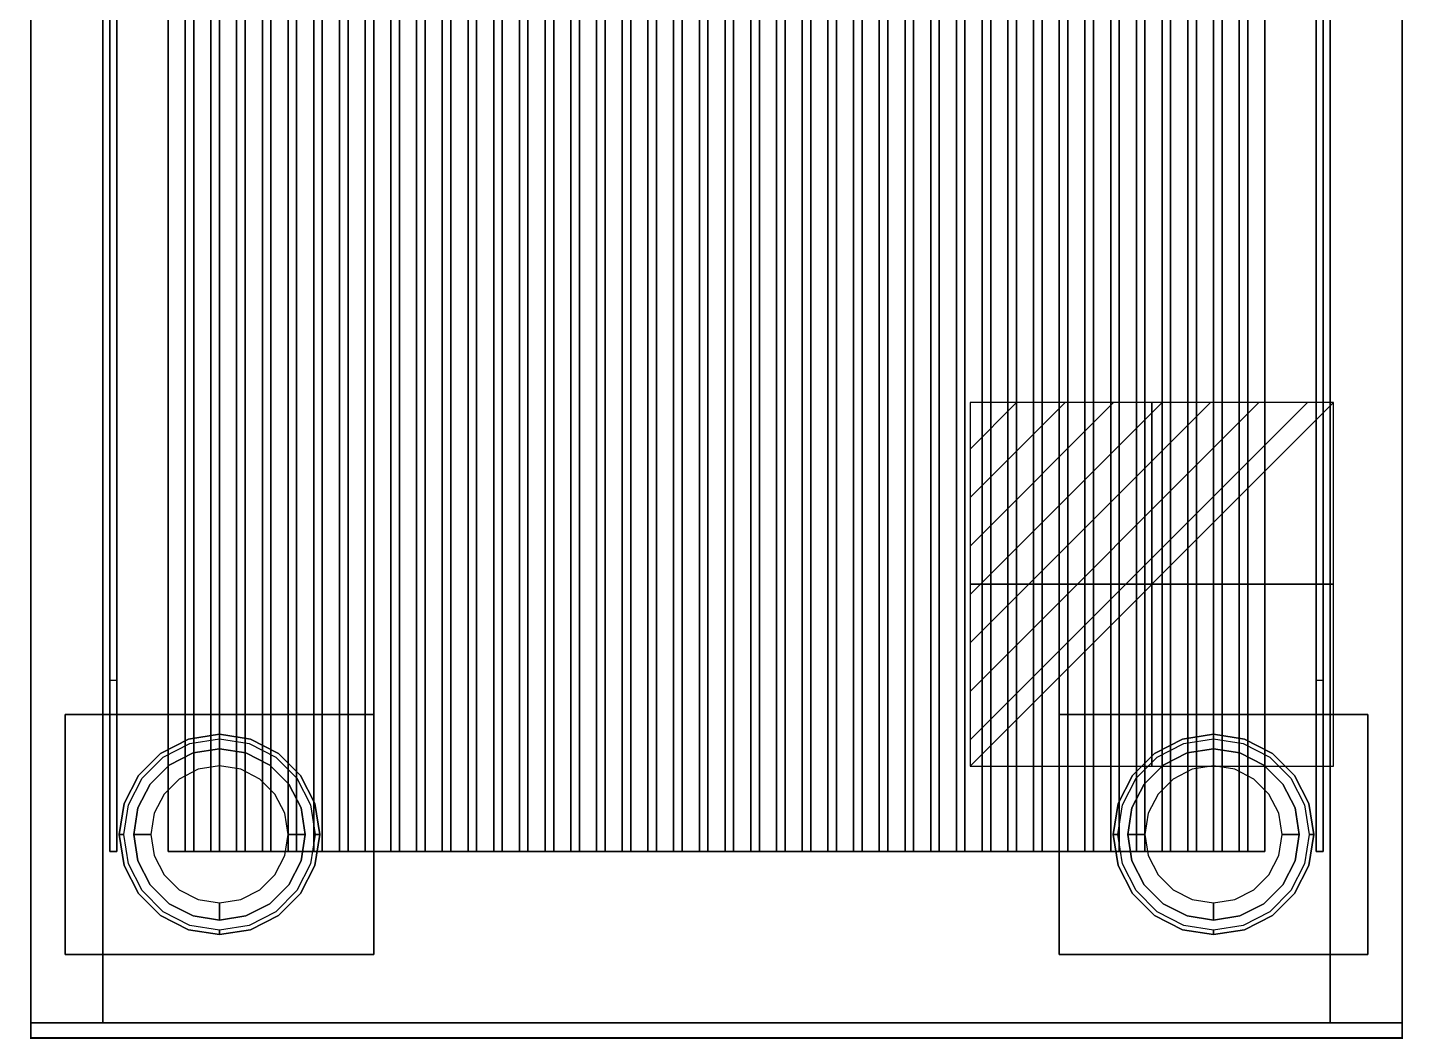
# Model space of a CAD drawing. Extents: x -1 to 401, y -1130 to 1.
# Drawn here: x -1 to 401, y -857.5 to -564.5 of the extents above; entities that cross this region are included whole.
import ezdxf

# ---------------------------------------------------------------- set-up
doc = ezdxf.new("R2010")
doc.units = 0
doc.header["$PDMODE"] = 35
doc.layers.get('0').update_dxf_attribs({"lineweight": 13})
for name, color, linetype in [('IQ_200_2D', 1, 'Continuous'), ('IQ_200_3D', 1, 'Continuous'), ('IQ_204_2D', 7, 'Continuous'), ('IQ_204_3D', 7, 'Continuous'), ('IQ_CON_ELECTRICITY_INT', 7, 'Continuous'), ('IQ_INS_3D', 3, 'Continuous')]:
    doc.layers.add(name, color=color, linetype=linetype)

# ---------------------------------------------------------------- blocks, each defined once
blk = doc.blocks.new('ELECTROLUX-MC-CRUSCOTTO400')
at = {"layer": 'IQ_200_2D'}
for p, q in [((0, 0), (0, -75)), ((400, 0), (400, -75)), ((0, -75), (400, -75))]:
    blk.add_line(p, q, dxfattribs=at)
at = {"layer": 'IQ_200_3D'}
for points in [[(0, -55.83, 654.41), (0, 0, 660.54), (400, 0, 660.54), (400, -55.83, 654.41)], [(0, 0, 660.54), (0, 0, 900), (400, 0, 900), (400, 0, 660.54)], [(0, 0, 900), (0, -62, 900), (400, -62, 900), (400, 0, 900)], [(0, -4.32, 810.26), (0, -59.37, 692.2), (400, -59.37, 692.2), (400, -4.32, 810.26)], [(0, -71.19, 877.81), (0, -4.82, 813.08), (400, -4.82, 813.08), (400, -71.19, 877.81)], [(0, -59.7, 690.72), (0, -59.7, 657.89), (400, -59.7, 657.89), (400, -59.7, 690.72)], [(0, -74.75, 884.46), (0, -71.19, 877.81), (400, -71.19, 877.81), (400, -74.75, 884.46)]]:
    blk.add_3dface(points, dxfattribs=at)
for points, invisible_edges in [([(0, -4.12, 811.75), (0, -4.1, 810.99), (400, -4.1, 810.99), (400, -4.12, 811.75)], 10), ([(0, -4.1, 810.99), (0, -4.32, 810.26), (400, -4.32, 810.26), (400, -4.1, 810.99)], 8), ([(0, -4.36, 812.47), (0, -4.12, 811.75), (400, -4.12, 811.75), (400, -4.36, 812.47)], 10), ([(0, -4.82, 813.08), (0, -4.36, 812.47), (400, -4.36, 812.47), (400, -4.82, 813.08)], 2), ([(0, -57.28, 654.56), (0, -55.83, 654.41), (400, -55.83, 654.41), (400, -57.28, 654.56)], 8), ([(0, -58.54, 655.29), (0, -57.28, 654.56), (400, -57.28, 654.56), (400, -58.54, 655.29)], 10), ([(0, -59.4, 656.46), (0, -58.54, 655.29), (400, -58.54, 655.29), (400, -59.4, 656.46)], 10), ([(0, -59.37, 692.2), (0, -59.51, 691.85), (400, -59.51, 691.85), (400, -59.37, 692.2)], 2), ([(0, -59.7, 657.89), (0, -59.4, 656.46), (400, -59.4, 656.46), (400, -59.7, 657.89)], 2), ([(0, -59.51, 691.85), (0, -59.62, 691.48), (400, -59.62, 691.48), (400, -59.51, 691.85)], 10), ([(0, -59.62, 691.48), (0, -59.68, 691.11), (400, -59.68, 691.11), (400, -59.62, 691.48)], 10), ([(0, -59.68, 691.11), (0, -59.7, 690.72), (400, -59.7, 690.72), (400, -59.68, 691.11)], 8), ([(0, -62, 900), (0, -69.22, 897.81), (400, -69.22, 897.81), (400, -62, 900)], 2), ([(0, -69.22, 897.81), (0, -74.01, 891.97), (400, -74.01, 891.97), (400, -69.22, 897.81)], 10), ([(0, -74.01, 891.97), (0, -74.75, 884.46), (400, -74.75, 884.46), (400, -74.01, 891.97)], 8)]:
    blk.add_3dface(points, dxfattribs=dict(at, invisible_edges=invisible_edges))
at = {"layer": 'IQ_INS_3D'}
for p in [(0, -75), (400, -75)]:
    blk.add_point(p, dxfattribs=at)
blk = doc.blocks.new('*X10')
at = {"color": 0}
for p, q in [((286.774344, 2204.447934), (296.618251, 2214.291842)), ((286.774344, 2205.862148), (295.204037, 2214.291842)), ((286.774344, 2207.276361), (293.789824, 2214.291842)), ((286.774344, 2208.690575), (292.37561, 2214.291842)), ((286.774344, 2210.104788), (290.961397, 2214.291842)), ((286.774344, 2211.519002), (289.547183, 2214.291842)), ((286.774344, 2212.933216), (288.13297, 2214.291842))]:
    blk.add_line(p, q, dxfattribs=at)
blk = doc.blocks.new('ELECTRICITY')
for p, q in [((2.121, 2.121), (-2.121, 2.121)), ((-2.121, 2.121), (-2.121, -2.121)), ((-2.121, -2.121), (2.121, 2.121)), ((2.121, -2.121), (2.121, 2.121)), ((-2.121, -2.121), (2.121, -2.121))]:
    blk.add_line(p, q)
at = {"extrusion": (-1, 0, 0)}
for p, q in [((0, -2.121, 2.121), (0, 2.121, 2.121)), ((0, 2.121, -2.121), (0, -2.121, -2.121)), ((0, 2.121, 2.121), (0, 2.121, -2.121)), ((0, 2.121, -2.121), (0, -2.121, 2.121)), ((0, -2.121, -2.121), (0, -2.121, 2.121))]:
    blk.add_line(p, q, dxfattribs=at)
at = {"extrusion": (0, -1, 0)}
for p, q in [((2.121, 0, 2.121), (-2.121, 0, 2.121)), ((-2.121, 0, -2.121), (2.121, 0, -2.121)), ((-2.121, 0, 2.121), (-2.121, 0, -2.121)), ((-2.121, 0, -2.121), (2.121, 0, 2.121)), ((2.121, 0, -2.121), (2.121, 0, 2.121))]:
    blk.add_line(p, q, dxfattribs=at)
at = {"xscale": 0.4000000000000909, "yscale": 0.4000000000000909, "zscale": 0.4000000000000909}
blk.add_blockref('*X10', (-116.831, -883.595), dxfattribs=at)
at = {"extrusion": (-1, 0, 0), "xscale": 0.3999999999999773, "yscale": 0.3999999999999773, "zscale": 0.3999999999999773}
blk.add_blockref('*X10', (-116.831, -883.595), dxfattribs=at)
at = {"extrusion": (0, -1, 0), "xscale": 0.4000000000000909, "yscale": 0.4000000000000909, "zscale": 0.4000000000000909}
blk.add_blockref('*X10', (-116.831, -883.595), dxfattribs=at)
blk = doc.blocks.new('PQ-MC-LEG400')
at = {"layer": 'IQ_200_3D'}
for points in [[(-45, -35, 198), (-45, 35, 198), (45, 35, 198), (45, -35, 198)], [(-45, -35, 200), (45, -35, 200), (45, 35, 200), (-45, 35, 200)], [(-45, 35, 198), (-45, 35, 200), (45, 35, 200), (45, 35, 198)], [(-45, -35, 198), (-45, -35, 200), (-45, 35, 200), (-45, 35, 198)], [(45, -35, 198), (45, 35, 198), (45, 35, 200), (45, -35, 200)], [(-45, -35, 198), (45, -35, 198), (45, -35, 200), (-45, -35, 200)]]:
    blk.add_3dface(points, dxfattribs=at)
for points, invisible_edges in [([(-9.04, 27.82, 198), (-9.04, 27.82, 105), (0, 29.25, 105), (0, 29.25, 198)], 1), ([(-9.04, 27.82, 105), (-8.62, 26.54, 100), (0, 27.91, 100), (0, 29.25, 105)], 1), ([(0, 29.25, 198), (0, 29.25, 105), (9.04, 27.82, 105), (9.04, 27.82, 198)], 4), ([(0, 29.25, 105), (0, 27.91, 100), (8.62, 26.54, 100), (9.04, 27.82, 105)], 4), ([(-17.19, 23.66, 198), (-17.19, 23.66, 105), (-9.04, 27.82, 105), (-9.04, 27.82, 198)], 5), ([(-17.19, 23.66, 105), (-16.41, 22.58, 100), (-8.62, 26.54, 100), (-9.04, 27.82, 105)], 5), ([(0, 25, 100), (0, 25, 5), (-7.73, 23.78, 5), (-7.73, 23.78, 100)], 4), ([(0, 25, 5), (0, 23.54, 1.46), (-7.27, 22.38, 1.46), (-7.73, 23.78, 5)], 6), ([(7.73, 23.78, 100), (7.73, 23.78, 5), (0, 25, 5), (0, 25, 100)], 1), ([(7.73, 23.78, 5), (7.27, 22.38, 1.46), (0, 23.54, 1.46), (0, 25, 5)], 3), ([(9.04, 27.82, 105), (8.62, 26.54, 100), (16.41, 22.58, 100), (17.19, 23.66, 105)], 5), ([(9.04, 27.82, 198), (9.04, 27.82, 105), (17.19, 23.66, 105), (17.19, 23.66, 198)], 5), ([(-23.66, 17.19, 198), (-23.66, 17.19, 105), (-17.19, 23.66, 105), (-17.19, 23.66, 198)], 5), ([(-23.66, 17.19, 105), (-22.58, 16.41, 100), (-16.41, 22.58, 100), (-17.19, 23.66, 105)], 5), ([(-14.69, 20.23, 100), (-14.69, 20.23, 5), (-20.23, 14.69, 5), (-20.23, 14.69, 100)], 5), ([(-14.69, 20.23, 5), (-13.83, 19.04, 1.46), (-19.04, 13.83, 1.46), (-20.23, 14.69, 5)], 7), ([(-7.73, 23.78, 100), (-7.73, 23.78, 5), (-14.69, 20.23, 5), (-14.69, 20.23, 100)], 5), ([(-7.73, 23.78, 5), (-7.27, 22.38, 1.46), (-13.83, 19.04, 1.46), (-14.69, 20.23, 5)], 7), ([(-7.27, 22.38, 1.46), (-6.18, 19.02), (-11.76, 16.18), (-13.83, 19.04, 1.46)], 13), ([(0, 23.54, 1.46), (0, 20), (-6.18, 19.02), (-7.27, 22.38, 1.46)], 12), ([(7.27, 22.38, 1.46), (6.18, 19.02), (0, 20), (0, 23.54, 1.46)], 9), ([(13.83, 19.04, 1.46), (11.76, 16.18), (6.18, 19.02), (7.27, 22.38, 1.46)], 13), ([(14.69, 20.23, 5), (13.83, 19.04, 1.46), (7.27, 22.38, 1.46), (7.73, 23.78, 5)], 7), ([(14.69, 20.23, 100), (14.69, 20.23, 5), (7.73, 23.78, 5), (7.73, 23.78, 100)], 5), ([(20.23, 14.69, 5), (19.04, 13.83, 1.46), (13.83, 19.04, 1.46), (14.69, 20.23, 5)], 7), ([(20.23, 14.69, 100), (20.23, 14.69, 5), (14.69, 20.23, 5), (14.69, 20.23, 100)], 5), ([(17.19, 23.66, 105), (16.41, 22.58, 100), (22.58, 16.41, 100), (23.66, 17.19, 105)], 5), ([(17.19, 23.66, 198), (17.19, 23.66, 105), (23.66, 17.19, 105), (23.66, 17.19, 198)], 5), ([(-27.82, 9.04, 198), (-27.82, 9.04, 105), (-23.66, 17.19, 105), (-23.66, 17.19, 198)], 5), ([(-27.82, 9.04, 105), (-26.54, 8.62, 100), (-22.58, 16.41, 100), (-23.66, 17.19, 105)], 5), ([(-13.83, 19.04, 1.46), (-11.76, 16.18), (-16.18, 11.76), (-19.04, 13.83, 1.46)], 13), ([(19.04, 13.83, 1.46), (16.18, 11.76), (11.76, 16.18), (13.83, 19.04, 1.46)], 13), ([(23.66, 17.19, 105), (22.58, 16.41, 100), (26.54, 8.62, 100), (27.82, 9.04, 105)], 5), ([(23.66, 17.19, 198), (23.66, 17.19, 105), (27.82, 9.04, 105), (27.82, 9.04, 198)], 5), ([(-20.23, 14.69, 100), (-20.23, 14.69, 5), (-23.78, 7.73, 5), (-23.78, 7.73, 100)], 5), ([(-20.23, 14.69, 5), (-19.04, 13.83, 1.46), (-22.38, 7.27, 1.46), (-23.78, 7.73, 5)], 7), ([(-19.04, 13.83, 1.46), (-16.18, 11.76), (-19.02, 6.18), (-22.38, 7.27, 1.46)], 13), ([(22.38, 7.27, 1.46), (19.02, 6.18), (16.18, 11.76), (19.04, 13.83, 1.46)], 13), ([(23.78, 7.73, 5), (22.38, 7.27, 1.46), (19.04, 13.83, 1.46), (20.23, 14.69, 5)], 7), ([(23.78, 7.73, 100), (23.78, 7.73, 5), (20.23, 14.69, 5), (20.23, 14.69, 100)], 5), ([(-29.25, 0, 198), (-29.25, 0, 105), (-27.82, 9.04, 105), (-27.82, 9.04, 198)], 4), ([(-29.25, 0, 105), (-27.91, 0, 100), (-26.54, 8.62, 100), (-27.82, 9.04, 105)], 4), ([(27.82, 9.04, 105), (26.54, 8.62, 100), (27.91, 0, 100), (29.25, 0, 105)], 1), ([(27.82, 9.04, 198), (27.82, 9.04, 105), (29.25, 0, 105), (29.25, 0, 198)], 1), ([(-23.78, 7.73, 100), (-23.78, 7.73, 5), (-25, 0, 5), (-25, 0, 100)], 1), ([(-23.78, 7.73, 5), (-22.38, 7.27, 1.46), (-23.54, 0, 1.46), (-25, 0, 5)], 3), ([(-22.38, 7.27, 1.46), (-19.02, 6.18), (-20, 0), (-23.54, 0, 1.46)], 9), ([(23.54, 0, 1.46), (20, 0), (19.02, 6.18), (22.38, 7.27, 1.46)], 12), ([(25, 0, 5), (23.54, 0, 1.46), (22.38, 7.27, 1.46), (23.78, 7.73, 5)], 6), ([(25, 0, 100), (25, 0, 5), (23.78, 7.73, 5), (23.78, 7.73, 100)], 4), ([(-27.82, -9.04, 198), (-27.82, -9.04, 105), (-29.25, 0, 105), (-29.25, 0, 198)], 1), ([(-27.82, -9.04, 105), (-26.54, -8.62, 100), (-27.91, 0, 100), (-29.25, 0, 105)], 1), ([(-25, 0, 100), (-25, 0, 5), (-23.78, -7.73, 5), (-23.78, -7.73, 100)], 4), ([(-25, 0, 5), (-23.54, 0, 1.46), (-22.38, -7.27, 1.46), (-23.78, -7.73, 5)], 6), ([(-23.54, 0, 1.46), (-20, 0), (-19.02, -6.18), (-22.38, -7.27, 1.46)], 12), ([(22.38, -7.27, 1.46), (19.02, -6.18), (20, 0), (23.54, 0, 1.46)], 9), ([(23.78, -7.73, 5), (22.38, -7.27, 1.46), (23.54, 0, 1.46), (25, 0, 5)], 3), ([(23.78, -7.73, 100), (23.78, -7.73, 5), (25, 0, 5), (25, 0, 100)], 1), ([(29.25, 0, 105), (27.91, 0, 100), (26.54, -8.62, 100), (27.82, -9.04, 105)], 4), ([(29.25, 0, 198), (29.25, 0, 105), (27.82, -9.04, 105), (27.82, -9.04, 198)], 4), ([(-23.78, -7.73, 5), (-22.38, -7.27, 1.46), (-19.04, -13.83, 1.46), (-20.23, -14.69, 5)], 7), ([(-23.78, -7.73, 100), (-23.78, -7.73, 5), (-20.23, -14.69, 5), (-20.23, -14.69, 100)], 5), ([(-22.38, -7.27, 1.46), (-19.02, -6.18), (-16.18, -11.76), (-19.04, -13.83, 1.46)], 13), ([(19.04, -13.83, 1.46), (16.18, -11.76), (19.02, -6.18), (22.38, -7.27, 1.46)], 13), ([(20.23, -14.69, 5), (19.04, -13.83, 1.46), (22.38, -7.27, 1.46), (23.78, -7.73, 5)], 7), ([(20.23, -14.69, 100), (20.23, -14.69, 5), (23.78, -7.73, 5), (23.78, -7.73, 100)], 5), ([(-23.66, -17.19, 105), (-22.58, -16.41, 100), (-26.54, -8.62, 100), (-27.82, -9.04, 105)], 5), ([(-23.66, -17.19, 198), (-23.66, -17.19, 105), (-27.82, -9.04, 105), (-27.82, -9.04, 198)], 5), ([(-19.04, -13.83, 1.46), (-16.18, -11.76), (-11.76, -16.18), (-13.83, -19.04, 1.46)], 13), ([(13.83, -19.04, 1.46), (11.76, -16.18), (16.18, -11.76), (19.04, -13.83, 1.46)], 13), ([(27.82, -9.04, 105), (26.54, -8.62, 100), (22.58, -16.41, 100), (23.66, -17.19, 105)], 5), ([(27.82, -9.04, 198), (27.82, -9.04, 105), (23.66, -17.19, 105), (23.66, -17.19, 198)], 5), ([(-20.23, -14.69, 5), (-19.04, -13.83, 1.46), (-13.83, -19.04, 1.46), (-14.69, -20.23, 5)], 7), ([(-20.23, -14.69, 100), (-20.23, -14.69, 5), (-14.69, -20.23, 5), (-14.69, -20.23, 100)], 5), ([(14.69, -20.23, 5), (13.83, -19.04, 1.46), (19.04, -13.83, 1.46), (20.23, -14.69, 5)], 7), ([(14.69, -20.23, 100), (14.69, -20.23, 5), (20.23, -14.69, 5), (20.23, -14.69, 100)], 5), ([(-17.19, -23.66, 105), (-16.41, -22.58, 100), (-22.58, -16.41, 100), (-23.66, -17.19, 105)], 5), ([(-17.19, -23.66, 198), (-17.19, -23.66, 105), (-23.66, -17.19, 105), (-23.66, -17.19, 198)], 5), ([(-14.69, -20.23, 5), (-13.83, -19.04, 1.46), (-7.27, -22.38, 1.46), (-7.73, -23.78, 5)], 7), ([(-13.83, -19.04, 1.46), (-11.76, -16.18), (-6.18, -19.02), (-7.27, -22.38, 1.46)], 13), ([(-7.27, -22.38, 1.46), (-6.18, -19.02), (0, -20), (0, -23.54, 1.46)], 9), ([(0, -23.54, 1.46), (0, -20), (6.18, -19.02), (7.27, -22.38, 1.46)], 12), ([(7.27, -22.38, 1.46), (6.18, -19.02), (11.76, -16.18), (13.83, -19.04, 1.46)], 13), ([(7.73, -23.78, 5), (7.27, -22.38, 1.46), (13.83, -19.04, 1.46), (14.69, -20.23, 5)], 7), ([(23.66, -17.19, 105), (22.58, -16.41, 100), (16.41, -22.58, 100), (17.19, -23.66, 105)], 5), ([(23.66, -17.19, 198), (23.66, -17.19, 105), (17.19, -23.66, 105), (17.19, -23.66, 198)], 5), ([(-9.04, -27.82, 105), (-8.62, -26.54, 100), (-16.41, -22.58, 100), (-17.19, -23.66, 105)], 5), ([(-9.04, -27.82, 198), (-9.04, -27.82, 105), (-17.19, -23.66, 105), (-17.19, -23.66, 198)], 5), ([(-14.69, -20.23, 100), (-14.69, -20.23, 5), (-7.73, -23.78, 5), (-7.73, -23.78, 100)], 5), ([(-7.73, -23.78, 5), (-7.27, -22.38, 1.46), (0, -23.54, 1.46), (0, -25, 5)], 3), ([(-7.73, -23.78, 100), (-7.73, -23.78, 5), (0, -25, 5), (0, -25, 100)], 1), ([(0, -25, 5), (0, -23.54, 1.46), (7.27, -22.38, 1.46), (7.73, -23.78, 5)], 6), ([(0, -25, 100), (0, -25, 5), (7.73, -23.78, 5), (7.73, -23.78, 100)], 4), ([(7.73, -23.78, 100), (7.73, -23.78, 5), (14.69, -20.23, 5), (14.69, -20.23, 100)], 5), ([(17.19, -23.66, 105), (16.41, -22.58, 100), (8.62, -26.54, 100), (9.04, -27.82, 105)], 5), ([(17.19, -23.66, 198), (17.19, -23.66, 105), (9.04, -27.82, 105), (9.04, -27.82, 198)], 5), ([(0, -29.25, 105), (0, -27.91, 100), (-8.62, -26.54, 100), (-9.04, -27.82, 105)], 4), ([(0, -29.25, 198), (0, -29.25, 105), (-9.04, -27.82, 105), (-9.04, -27.82, 198)], 4), ([(9.04, -27.82, 105), (8.62, -26.54, 100), (0, -27.91, 100), (0, -29.25, 105)], 1), ([(9.04, -27.82, 198), (9.04, -27.82, 105), (0, -29.25, 105), (0, -29.25, 198)], 1)]:
    blk.add_3dface(points, dxfattribs=dict(at, invisible_edges=invisible_edges))

msp = doc.modelspace()

# ---------------------------------------------------------------- linework, layer by layer
at = {"layer": 'IQ_200_2D'}
for p, q in [((0, -855), (0, 0)), ((400, 0), (400, -855))]:
    msp.add_line(p, q, dxfattribs=at)
at = {"layer": 'IQ_200_3D'}
for points in [[(0, -855, 650), (0, -2, 650), (400, -2, 650), (400, -855, 650)], [(0, -855, 650), (0, -855, 900), (0, -2, 900), (0, -2, 650)], [(379, -855, 605), (21, -855, 605), (21, -2, 605), (379, -2, 605)], [(400, -855, 650), (400, -2, 650), (400, -2, 900), (400, -855, 900)], [(0, -855, 200), (21, -855, 200), (21, -72, 200), (0, -72, 200)], [(21, -855, 445), (379, -855, 445), (379, -72, 445), (21, -72, 445)], [(21, -855, 200), (379, -855, 200), (379, -72, 200), (21, -72, 200)], [(379, -855, 200), (400, -855, 200), (400, -72, 200), (379, -72, 200)], [(23, -755, 1050), (25, -755, 1050), (25, -805, 1000), (23, -805, 1000)], [(377, -805, 1000), (375, -805, 1000), (375, -755, 1050), (377, -755, 1050)], [(25, -805, 1000), (23, -805, 1000), (23, -805, 900), (25, -805, 900)], [(375, -805, 900), (377, -805, 900), (377, -805, 1000), (375, -805, 1000)], [(0, -855, 650), (400, -855, 650), (400, -855, 900), (0, -855, 900)], [(21, -855, 200), (0, -855, 200), (0, -855, 650), (21, -855, 650)], [(21, -855, 200), (379, -855, 200), (379, -855, 445), (21, -855, 445)], [(21, -855, 605), (379, -855, 605), (379, -855, 650), (21, -855, 650)], [(21, -855, 605), (379, -855, 605), (379, -855, 445), (21, -855, 445)], [(400, -855, 200), (379, -855, 200), (379, -855, 650), (400, -855, 650)]]:
    msp.add_3dface(points, dxfattribs=at)
for points, invisible_edges in [([(0, -72, 499), (0, -2, 499), (0, -2, 650), (0, -855, 650)], 8), ([(21, -72, 499), (21, -2, 499), (21, -2, 650), (21, -855, 650)], 8), ([(379, -72, 499), (379, -2, 499), (379, -2, 650), (379, -855, 650)], 8), ([(400, -72, 499), (400, -2, 499), (400, -2, 650), (400, -855, 650)], 8), ([(0, -855, 650), (0, -855, 200), (0, -72, 200), (0, -72, 499)], 8), ([(21, -855, 650), (21, -855, 200), (21, -72, 200), (21, -72, 499)], 8), ([(379, -855, 650), (379, -855, 200), (379, -72, 200), (379, -72, 499)], 8), ([(400, -855, 650), (400, -855, 200), (400, -72, 200), (400, -72, 499)], 8), ([(0, -855, 900), (40, -805, 900), (40, -105, 900), (0, -80.5, 900)], 5), ([(400, -80.5, 900), (360, -105, 900), (360, -805, 900), (400, -855, 900)], 5), ([(23, -103, 1050), (23, -103, 900), (23, -755, 900), (23, -755, 1050)], 4), ([(25, -105, 1050), (23, -103, 1050), (23, -755, 1050), (25, -755, 1050)], 1), ([(375, -755, 1050), (377, -755, 1050), (377, -103, 1050), (375, -105, 1050)], 4), ([(377, -103, 1050), (377, -103, 900), (377, -755, 900), (377, -755, 1050)], 4), ([(25, -105, 1050), (25, -105, 900), (25, -755, 900), (25, -755, 1050)], 4), ([(375, -105, 1050), (375, -105, 900), (375, -755, 900), (375, -755, 1050)], 4), ([(23, -755, 1050), (23, -755, 900), (23, -805, 900), (23, -805, 1000)], 1), ([(25, -755, 1050), (25, -755, 900), (25, -805, 900), (25, -805, 1000)], 1), ([(375, -755, 1050), (375, -755, 900), (375, -805, 900), (375, -805, 1000)], 1), ([(377, -755, 1050), (377, -755, 900), (377, -805, 900), (377, -805, 1000)], 1), ([(360, -805, 900), (400, -855, 900), (0, -855, 900), (40, -805, 900)], 5)]:
    msp.add_3dface(points, dxfattribs=dict(at, invisible_edges=invisible_edges))
at = {"layer": 'IQ_204_2D'}
for p, q in [((40, -105), (40, -805)), ((45, -805), (45, -105)), ((55, -105), (55, -805)), ((60, -805), (60, -105)), ((70, -105), (70, -805)), ((75, -805), (75, -105)), ((85, -105), (85, -805)), ((90, -805), (90, -105)), ((100, -105), (100, -805)), ((105, -805), (105, -105)), ((115, -105), (115, -805)), ((120, -805), (120, -105)), ((130, -105), (130, -805)), ((135, -805), (135, -105)), ((145, -105), (145, -805)), ((150, -805), (150, -105)), ((160, -105), (160, -805)), ((165, -805), (165, -105)), ((175, -105), (175, -805)), ((180, -805), (180, -105)), ((190, -105), (190, -805)), ((195, -805), (195, -105)), ((205, -105), (205, -805)), ((210, -805), (210, -105)), ((220, -105), (220, -805)), ((225, -805), (225, -105)), ((235, -105), (235, -805)), ((240, -805), (240, -105)), ((250, -105), (250, -805)), ((255, -805), (255, -105)), ((265, -105), (265, -805)), ((270, -805), (270, -105)), ((280, -105), (280, -805)), ((285, -805), (285, -105)), ((295, -105), (295, -805)), ((300, -805), (300, -105)), ((310, -105), (310, -805)), ((315, -805), (315, -105)), ((325, -105), (325, -805)), ((330, -805), (330, -105)), ((340, -105), (340, -805)), ((345, -805), (345, -105)), ((355, -105), (355, -805)), ((360, -105), (360, -805)), ((40, -805), (360, -805))]:
    msp.add_line(p, q, dxfattribs=at)
at = {"layer": 'IQ_204_3D'}
for points in [[(360, -105, 900), (360, -805, 900), (40, -805, 900), (40, -105, 900)], [(360, -105, 890), (360, -805, 890), (40, -805, 890), (40, -105, 890)], [(40, -805, 890), (40, -805, 900), (40, -105, 900), (40, -105, 890)], [(45, -805, 900), (45, -105, 900), (55, -105, 900), (55, -805, 900)], [(45, -805, 900), (47.5, -805, 910), (47.5, -105, 910), (45, -105, 900)], [(47.5, -805, 910), (52.5, -805, 910), (52.5, -105, 910), (47.5, -105, 910)], [(55, -805, 900), (55, -105, 900), (52.5, -105, 910), (52.5, -805, 910)], [(60, -805, 900), (60, -105, 900), (70, -105, 900), (70, -805, 900)], [(60, -805, 900), (62.5, -805, 910), (62.5, -105, 910), (60, -105, 900)], [(62.5, -805, 910), (67.5, -805, 910), (67.5, -105, 910), (62.5, -105, 910)], [(70, -805, 900), (70, -105, 900), (67.5, -105, 910), (67.5, -805, 910)], [(75, -805, 900), (75, -105, 900), (85, -105, 900), (85, -805, 900)], [(75, -805, 900), (77.5, -805, 910), (77.5, -105, 910), (75, -105, 900)], [(77.5, -805, 910), (82.5, -805, 910), (82.5, -105, 910), (77.5, -105, 910)], [(85, -805, 900), (85, -105, 900), (82.5, -105, 910), (82.5, -805, 910)], [(90, -805, 900), (90, -105, 900), (100, -105, 900), (100, -805, 900)], [(90, -805, 900), (92.5, -805, 910), (92.5, -105, 910), (90, -105, 900)], [(92.5, -805, 910), (97.5, -805, 910), (97.5, -105, 910), (92.5, -105, 910)], [(100, -805, 900), (100, -105, 900), (97.5, -105, 910), (97.5, -805, 910)], [(105, -805, 900), (105, -105, 900), (115, -105, 900), (115, -805, 900)], [(105, -805, 900), (107.5, -805, 910), (107.5, -105, 910), (105, -105, 900)], [(107.5, -805, 910), (112.5, -805, 910), (112.5, -105, 910), (107.5, -105, 910)], [(115, -805, 900), (115, -105, 900), (112.5, -105, 910), (112.5, -805, 910)], [(120, -805, 900), (120, -105, 900), (130, -105, 900), (130, -805, 900)], [(120, -805, 900), (122.5, -805, 910), (122.5, -105, 910), (120, -105, 900)], [(122.5, -805, 910), (127.5, -805, 910), (127.5, -105, 910), (122.5, -105, 910)], [(130, -805, 900), (130, -105, 900), (127.5, -105, 910), (127.5, -805, 910)], [(135, -805, 900), (135, -105, 900), (145, -105, 900), (145, -805, 900)], [(135, -805, 900), (137.5, -805, 910), (137.5, -105, 910), (135, -105, 900)], [(137.5, -805, 910), (142.5, -805, 910), (142.5, -105, 910), (137.5, -105, 910)], [(145, -805, 900), (145, -105, 900), (142.5, -105, 910), (142.5, -805, 910)], [(150, -805, 900), (150, -105, 900), (160, -105, 900), (160, -805, 900)], [(150, -805, 900), (152.5, -805, 910), (152.5, -105, 910), (150, -105, 900)], [(152.5, -805, 910), (157.5, -805, 910), (157.5, -105, 910), (152.5, -105, 910)], [(160, -805, 900), (160, -105, 900), (157.5, -105, 910), (157.5, -805, 910)], [(165, -805, 900), (165, -105, 900), (175, -105, 900), (175, -805, 900)], [(165, -805, 900), (167.5, -805, 910), (167.5, -105, 910), (165, -105, 900)], [(167.5, -805, 910), (172.5, -805, 910), (172.5, -105, 910), (167.5, -105, 910)], [(175, -805, 900), (175, -105, 900), (172.5, -105, 910), (172.5, -805, 910)], [(180, -805, 900), (180, -105, 900), (190, -105, 900), (190, -805, 900)], [(180, -805, 900), (182.5, -805, 910), (182.5, -105, 910), (180, -105, 900)], [(182.5, -805, 910), (187.5, -805, 910), (187.5, -105, 910), (182.5, -105, 910)], [(190, -805, 900), (190, -105, 900), (187.5, -105, 910), (187.5, -805, 910)], [(195, -805, 900), (195, -105, 900), (205, -105, 900), (205, -805, 900)], [(195, -805, 900), (197.5, -805, 910), (197.5, -105, 910), (195, -105, 900)], [(197.5, -805, 910), (202.5, -805, 910), (202.5, -105, 910), (197.5, -105, 910)], [(205, -805, 900), (205, -105, 900), (202.5, -105, 910), (202.5, -805, 910)], [(210, -805, 900), (210, -105, 900), (220, -105, 900), (220, -805, 900)], [(210, -805, 900), (212.5, -805, 910), (212.5, -105, 910), (210, -105, 900)], [(212.5, -805, 910), (217.5, -805, 910), (217.5, -105, 910), (212.5, -105, 910)], [(220, -805, 900), (220, -105, 900), (217.5, -105, 910), (217.5, -805, 910)], [(225, -805, 900), (225, -105, 900), (235, -105, 900), (235, -805, 900)], [(225, -805, 900), (227.5, -805, 910), (227.5, -105, 910), (225, -105, 900)], [(227.5, -805, 910), (232.5, -805, 910), (232.5, -105, 910), (227.5, -105, 910)], [(235, -805, 900), (235, -105, 900), (232.5, -105, 910), (232.5, -805, 910)], [(240, -805, 900), (240, -105, 900), (250, -105, 900), (250, -805, 900)], [(240, -805, 900), (242.5, -805, 910), (242.5, -105, 910), (240, -105, 900)], [(242.5, -805, 910), (247.5, -805, 910), (247.5, -105, 910), (242.5, -105, 910)], [(250, -805, 900), (250, -105, 900), (247.5, -105, 910), (247.5, -805, 910)], [(255, -805, 900), (255, -105, 900), (265, -105, 900), (265, -805, 900)], [(255, -805, 900), (257.5, -805, 910), (257.5, -105, 910), (255, -105, 900)], [(257.5, -805, 910), (262.5, -805, 910), (262.5, -105, 910), (257.5, -105, 910)], [(265, -805, 900), (265, -105, 900), (262.5, -105, 910), (262.5, -805, 910)], [(270, -805, 900), (270, -105, 900), (280, -105, 900), (280, -805, 900)], [(270, -805, 900), (272.5, -805, 910), (272.5, -105, 910), (270, -105, 900)], [(272.5, -805, 910), (277.5, -805, 910), (277.5, -105, 910), (272.5, -105, 910)], [(280, -805, 900), (280, -105, 900), (277.5, -105, 910), (277.5, -805, 910)], [(285, -805, 900), (285, -105, 900), (295, -105, 900), (295, -805, 900)], [(285, -805, 900), (287.5, -805, 910), (287.5, -105, 910), (285, -105, 900)], [(287.5, -805, 910), (292.5, -805, 910), (292.5, -105, 910), (287.5, -105, 910)], [(295, -805, 900), (295, -105, 900), (292.5, -105, 910), (292.5, -805, 910)], [(300, -805, 900), (300, -105, 900), (310, -105, 900), (310, -805, 900)], [(300, -805, 900), (302.5, -805, 910), (302.5, -105, 910), (300, -105, 900)], [(302.5, -805, 910), (307.5, -805, 910), (307.5, -105, 910), (302.5, -105, 910)], [(310, -805, 900), (310, -105, 900), (307.5, -105, 910), (307.5, -805, 910)], [(315, -805, 900), (315, -105, 900), (325, -105, 900), (325, -805, 900)], [(315, -805, 900), (317.5, -805, 910), (317.5, -105, 910), (315, -105, 900)], [(317.5, -805, 910), (322.5, -805, 910), (322.5, -105, 910), (317.5, -105, 910)], [(325, -805, 900), (325, -105, 900), (322.5, -105, 910), (322.5, -805, 910)], [(330, -805, 900), (330, -105, 900), (340, -105, 900), (340, -805, 900)], [(330, -805, 900), (332.5, -805, 910), (332.5, -105, 910), (330, -105, 900)], [(332.5, -805, 910), (337.5, -805, 910), (337.5, -105, 910), (332.5, -105, 910)], [(340, -805, 900), (340, -105, 900), (337.5, -105, 910), (337.5, -805, 910)], [(345, -805, 900), (345, -105, 900), (355, -105, 900), (355, -805, 900)], [(345, -805, 900), (347.5, -805, 910), (347.5, -105, 910), (345, -105, 900)], [(347.5, -805, 910), (352.5, -805, 910), (352.5, -105, 910), (347.5, -105, 910)], [(355, -805, 900), (355, -105, 900), (352.5, -105, 910), (352.5, -805, 910)], [(360, -805, 890), (360, -805, 900), (360, -105, 900), (360, -105, 890)], [(40, -805, 900), (40, -805, 890), (360, -805, 890), (360, -805, 900)], [(45, -805, 900), (47.5, -805, 910), (52.5, -805, 910), (55, -805, 900)], [(60, -805, 900), (62.5, -805, 910), (67.5, -805, 910), (70, -805, 900)], [(75, -805, 900), (77.5, -805, 910), (82.5, -805, 910), (85, -805, 900)], [(90, -805, 900), (92.5, -805, 910), (97.5, -805, 910), (100, -805, 900)], [(105, -805, 900), (107.5, -805, 910), (112.5, -805, 910), (115, -805, 900)], [(120, -805, 900), (122.5, -805, 910), (127.5, -805, 910), (130, -805, 900)], [(135, -805, 900), (137.5, -805, 910), (142.5, -805, 910), (145, -805, 900)], [(150, -805, 900), (152.5, -805, 910), (157.5, -805, 910), (160, -805, 900)], [(165, -805, 900), (167.5, -805, 910), (172.5, -805, 910), (175, -805, 900)], [(180, -805, 900), (182.5, -805, 910), (187.5, -805, 910), (190, -805, 900)], [(195, -805, 900), (197.5, -805, 910), (202.5, -805, 910), (205, -805, 900)], [(210, -805, 900), (212.5, -805, 910), (217.5, -805, 910), (220, -805, 900)], [(225, -805, 900), (227.5, -805, 910), (232.5, -805, 910), (235, -805, 900)], [(240, -805, 900), (242.5, -805, 910), (247.5, -805, 910), (250, -805, 900)], [(255, -805, 900), (257.5, -805, 910), (262.5, -805, 910), (265, -805, 900)], [(270, -805, 900), (272.5, -805, 910), (277.5, -805, 910), (280, -805, 900)], [(285, -805, 900), (287.5, -805, 910), (292.5, -805, 910), (295, -805, 900)], [(300, -805, 900), (302.5, -805, 910), (307.5, -805, 910), (310, -805, 900)], [(315, -805, 900), (317.5, -805, 910), (322.5, -805, 910), (325, -805, 900)], [(330, -805, 900), (332.5, -805, 910), (337.5, -805, 910), (340, -805, 900)], [(345, -805, 900), (347.5, -805, 910), (352.5, -805, 910), (355, -805, 900)]]:
    msp.add_3dface(points, dxfattribs=at)

# ---------------------------------------------------------------- block references
for name, p in [('PQ-MC-LEG400', (55, -800)), ('PQ-MC-LEG400', (345, -800)), ('ELECTROLUX-MC-CRUSCOTTO400', (0, -855))]:
    msp.add_blockref(name, p)
at = {"layer": 'IQ_CON_ELECTRICITY_INT', "xscale": 25, "yscale": 25, "zscale": 25}
msp.add_blockref('ELECTRICITY', (327, -727), dxfattribs=at)

doc.saveas('drawing.dxf')
